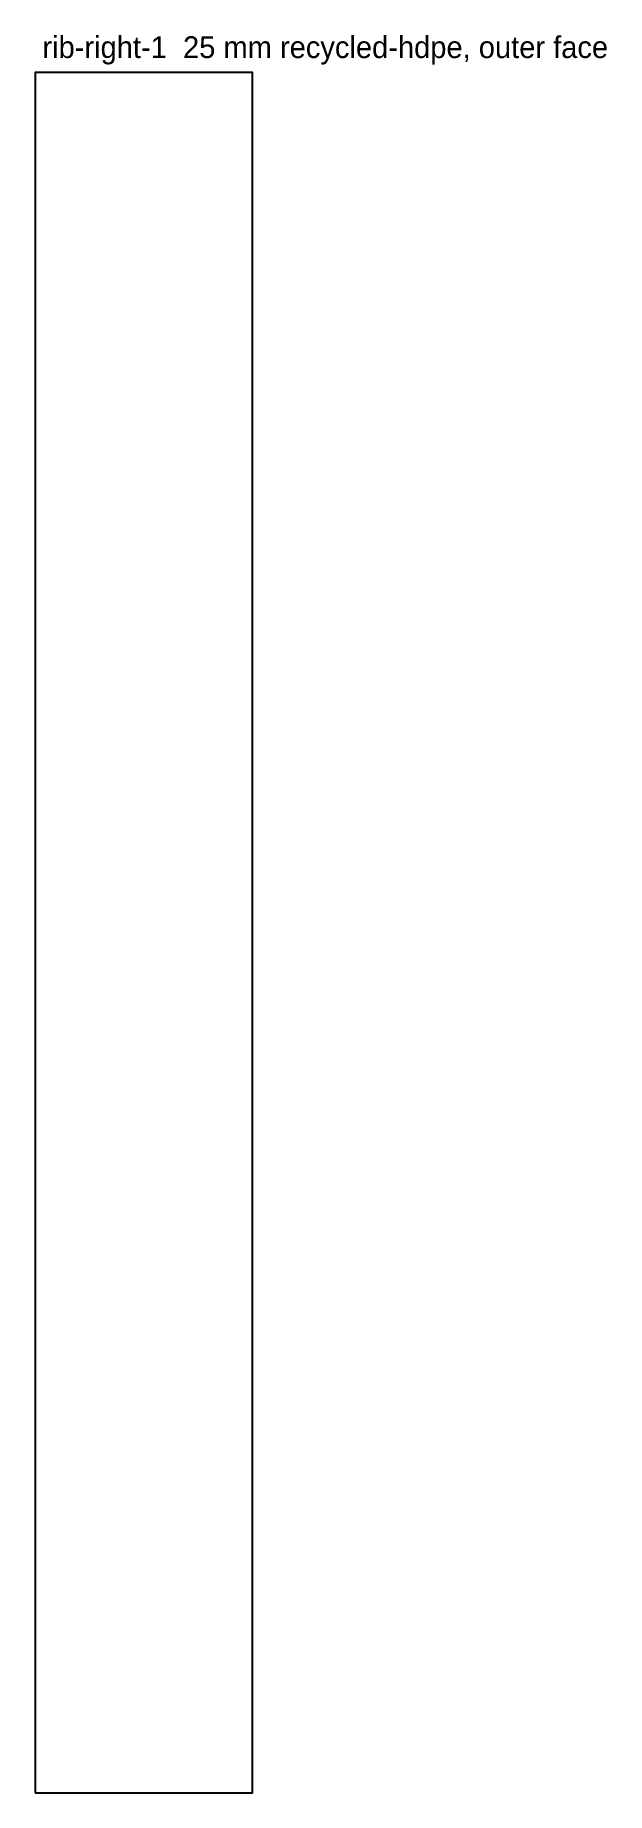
# Model space of a CAD drawing. Header units: millimetres. Extents: x 0 to 158, y 0 to 485.
import ezdxf

# ---------------------------------------------------------------- set-up
doc = ezdxf.new("R2010")
doc.units = ezdxf.units.MM
doc.layers.add('CUT_OUTSIDE', color=1, linetype='Continuous')
doc.layers.add('NOTES', color=7, linetype='Continuous')

msp = doc.modelspace()

# ---------------------------------------------------------------- linework, layer by layer
at = {"layer": 'CUT_OUTSIDE'}
msp.add_lwpolyline([(0, 0), (60, 0), (60, 475), (0, 475), (0, 0)], close=True, dxfattribs=at)

# ---------------------------------------------------------------- texts
at = {"layer": 'NOTES'}
msp.add_text('rib-right-1  25 mm recycled-hdpe, outer face', height=6, dxfattribs=at).set_placement((2, 479))

doc.saveas('drawing.dxf')
